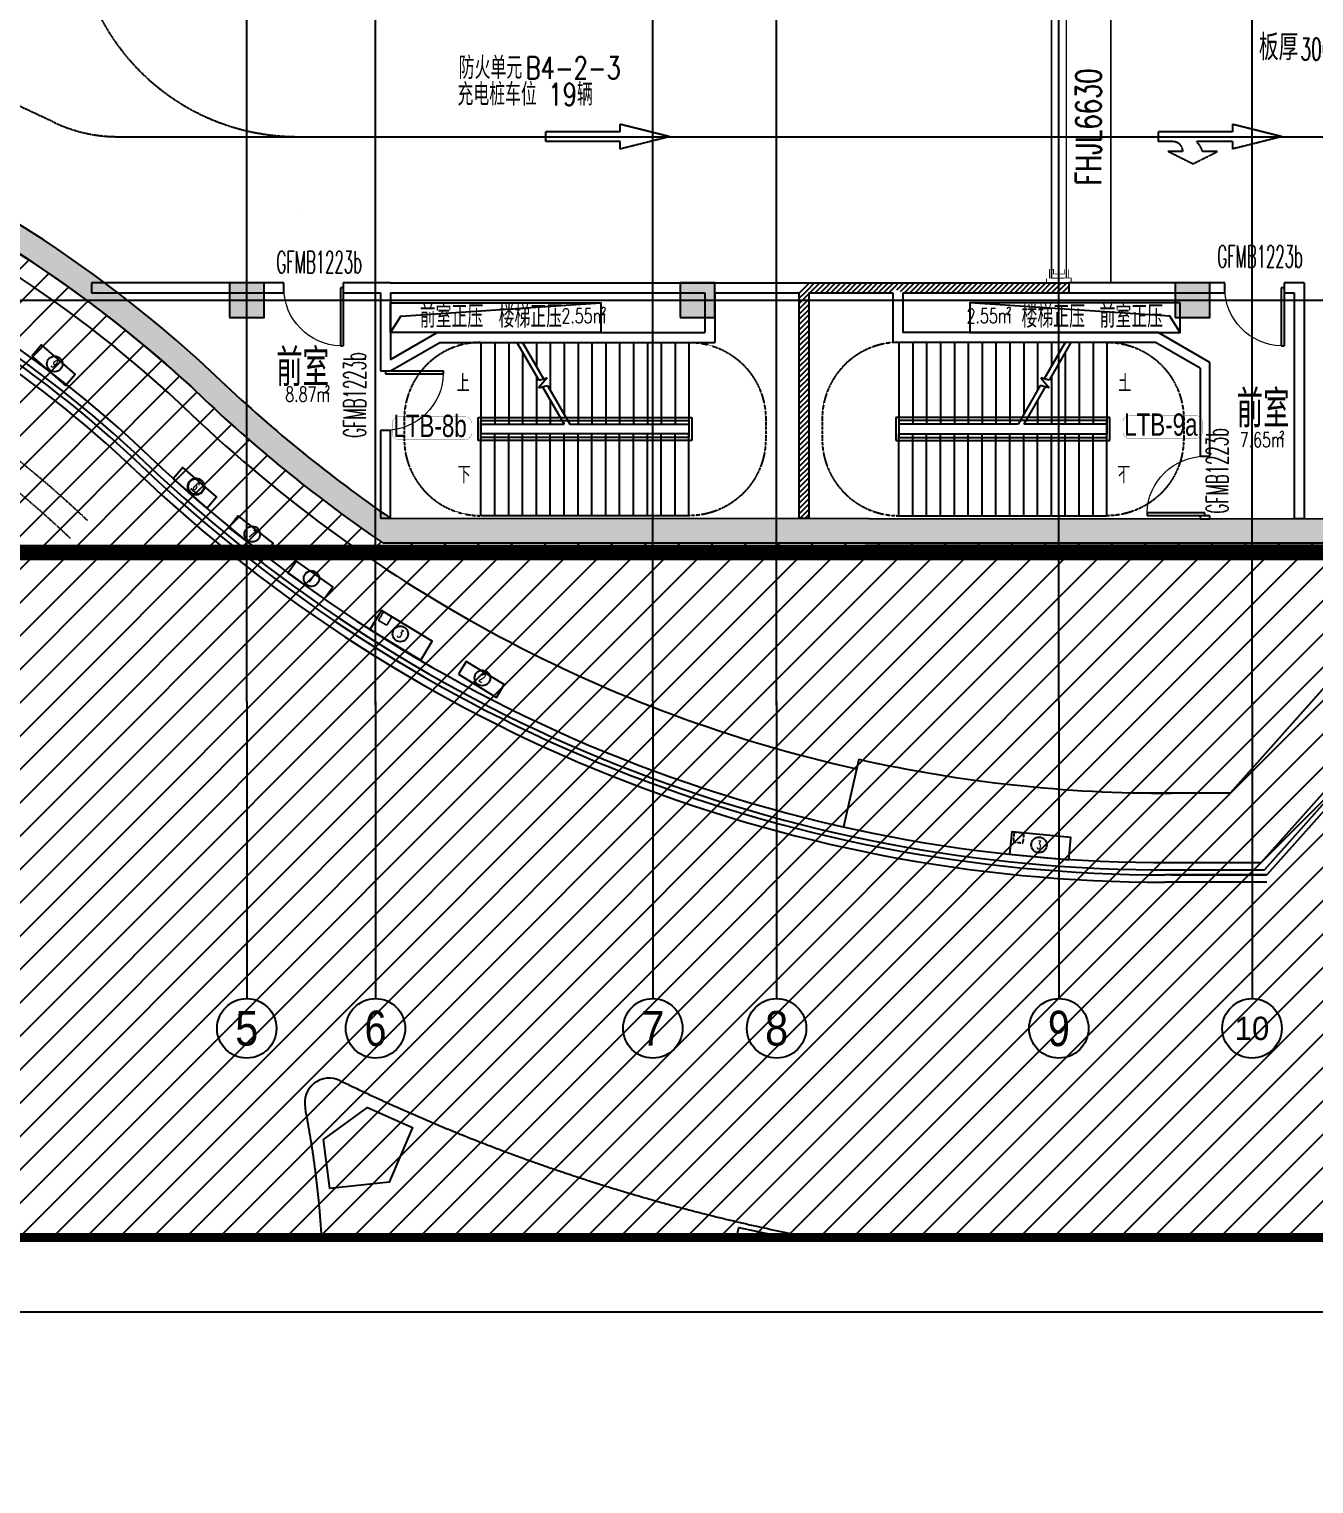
# Model space of a CAD drawing. Extents: x -12047294 to -5625356, y -1456591 to -622873.
# Drawn here: x -5784985 to -5759040, y -772170 to -742799 of the extents above; entities that cross this region are included whole.
import ezdxf
from ezdxf.enums import TextEntityAlignment as Align
from ezdxf.xclip import XClip

# ---------------------------------------------------------------- set-up
doc = ezdxf.new("R2010")
doc.units = 0
doc.header["$LTSCALE"] = 10
doc.header["$MEASUREMENT"] = 0
doc.header["$XCLIPFRAME"] = 2
for name, pattern in [('__DASH', [0.35, 0.25, -0.1]), ('CONTINOUS', [0]), ('DASH', [0.35, 0.25, -0.1]), ('DASHDOT', [1, 0.5, -0.25, 0, -0.25]), ('DASHED', [0.75, 0.5, -0.25]), ('DIVIDE2', [0.625, 0.25, -0.125, 0, -0.125, 0, -0.125]), ('DOTE', [2.4200000000000004, 2, -0.2, 0.02, -0.2])]:
    doc.linetypes.add(name, pattern=pattern)
for name, color, linetype in [('A-COLUMN', 10, 'Continuous'), ('A-COLUMNH', 252, 'Continuous'), ('A-DECORATIVE_装饰板_', 191, 'Continuous'), ('A-DIMAXIS', 3, 'Continuous'), ('A-DIMLEAD', 130, 'Continuous'), ('A-DIMSYMB', 3, 'Continuous'), ('A-DITCH_路边沟_', 154, 'Continuous'), ('A-DOORWIN', 151, 'Continuous'), ('A-FireH', 6, 'Continuous'), ('A-HOLE', 30, 'Continuous'), ('A-LINE_车行道边线_', 6, 'Continuous'), ('A-STAIRS', 150, 'Continuous'), ('A-STRUCTURE_结构线_', 40, 'CONTINOUS'), ('A-TEXTDOOR', 181, 'Continuous'), ('A-TextNum', 211, 'Continuous'), ('A-TextRoom', 7, 'Continuous'), ('A-TEXTROOM-AREA', 33, 'Continuous'), ('A-TEXTROOM-报建', 210, 'Continuous'), ('A-TK', 7, 'Continuous'), ('A-WALL', 2, 'Continuous'), ('A-卷帘垂壁', 151, 'Continuous'), ('A-车行线', 144, 'DASH'), ('A-风道', 150, 'DASH'), ('AXIS_TEXT', 7, 'Continuous'), ('A用地红线', 10, 'Continuous'), ('CX-6维修电源箱', 112, 'Continuous'), ('CX-7消防模块箱', 51, 'Continuous'), ('CX-疏散标志指示牌', 120, 'DASH'), ('DOTE', 9, 'DOTE'), ('PUB_HATCH', 252, 'Continuous'), ('S-1灭火器', 4, 'Continuous'), ('S-2消火栓', 6, 'Continuous'), ('S-3泡沫水喷雾', 1, 'Continuous'), ('WALL-外', 1, 'Continuous'), ('图框', 7, 'Continuous')]:
    doc.layers.add(name, color=color, linetype=linetype)
doc.styles.add('_TCH_AXIS', font='tjromand.shx', dxfattribs={"bigfont": 'tjhts.shx'})
doc.styles.add('_TCH_DIM', font='tjromans.shx', dxfattribs={"width": 0.8, "bigfont": 'tjhztxt.shx'})
doc.styles.add('_TCH_SPACE', font='tjromans.shx', dxfattribs={"height": 5, "bigfont": 'tjhztxt.shx'})
doc.styles.add('_TCH_WINDOW', font='tjromans.shx', dxfattribs={"width": 0.7, "height": 3.5, "bigfont": 'tjhztxt.shx'})
doc.styles.add('COMPLEX', font='COMPLEX')
doc.styles.add('SMEDI', font='simplex.shx', dxfattribs={"width": 0.75, "bigfont": 'tjhts.shx'})
doc.styles.add('TKZ1_tjhts.shx', font='tjromant.shx', dxfattribs={"bigfont": 'tjhts.shx'})
doc.styles.add('房间功能', font='tjromand.shx', dxfattribs={"width": 0.75, "bigfont": 'tjhts.shx'})
doc.styles.add('注解汉字', font='tjromans.shx', dxfattribs={"width": 0.75, "bigfont": 'tjhztxt.shx'})
pattern_1 = [(45, (-533914.1179796625, 53.85340500360886), (-53.03302980219449, 53.0330298021945), [])]

# ---------------------------------------------------------------- blocks, each defined once
blk = doc.blocks.new('dsadwq$56565')
at = {"layer": 'A-卷帘垂壁', "linetype": 'DASHED', "const_width": 29.99999999999999}
blk.add_lwpolyline([(-5500272.409928498, -747923.4332706411), (-5499412.800242431, -747923.5064817597), (-5499412.01961468, -741273.4881791213), (-5500272.409928392, -741273.4332680946)], dxfattribs=at)
at = {"layer": 'A-卷帘垂壁', "linetype": 'DASHED', "extrusion": (-3.91900882e-08, 0, 0.9999999999999992), "const_width": 29.99999999999999}
for points in [[(-5500612.409928503, -747823.4332716782), (-5500612.409928403, -741373.4332680877)], [(-5500312.409928502, -747823.4332695947), (-5500312.40992861, -741373.4332680877)]]:
    blk.add_lwpolyline(points, dxfattribs=at)
at = {"layer": 'A-卷帘垂壁', "linetype": 'DASHED', "extrusion": (-3.91900882e-08, 0, 0.9999999999999992), "const_width": 18}
for points in [[(-5500652.409928505, -747823.4332706371), (-5500652.409928503, -747648.4332706371), (-5500572.409928503, -747648.4332706359), (-5500572.409928503, -747743.4332706371), (-5500352.409928503, -747743.4332706371), (-5500352.409928501, -747648.4332706359), (-5500272.409928502, -747648.4332706371), (-5500272.409928503, -747823.4332706371)], [(-5500712.409928503, -747923.4332723729), (-5500212.409928506, -747923.4332689), (-5500212.409928506, -747823.433268901), (-5500712.409928505, -747823.433272372)]]:
    blk.add_lwpolyline(points, close=True, dxfattribs=at)
at = {"layer": 'A-TEXTDOOR', "style": '_TCH_WINDOW', "width": 0.7058823529411766}
blk.add_text('FHJL6630', height=509.9999999999998, rotation=90, dxfattribs=at).set_placement((-5499610.722955533, -745954.5851914801, -4.02088131186e-05))
blk = doc.blocks.new('retretw')
at = {"layer": 'A-STAIRS', "color": 253, "linetype": '__DASH', "elevation": -100}
blk.add_lwpolyline([(1658219.143505104, -156098.2985013624), (1658669.143505104, -156098.298501356)], dxfattribs=at)
at = {"layer": 'A-STAIRS', "color": 253, "linetype": '__DASH'}
for centre, start, end in [((1658244.143505045, -154548.2985013734, -100), 180, 270.0002115224208), ((1658644.143505045, -154548.2985013668, -100), 269.9997970686764, 0)]:
    blk.add_arc(centre, 1549.999999999219, start, end, dxfattribs=at)
blk = doc.blocks.new('A$C537F5D3B')
at = {"layer": 'A-DIMSYMB'}
for points in [[(-4340, 825, 0, 0, 0), (-3380, 825, 80.00000000000001, 0, 0), (-3080, 825, 0, 0, 0)], [(-4340, -1025, 0, 0, 0), (800, -1025, 0, 0, 0), (800, 825, 0, 0, 0), (-2500, 825, 80.00000000000001, 0, 0), (-2800, 825, 0, 0, 0)]]:
    blk.add_lwpolyline(points, format="xyseb", dxfattribs=at)
at = {"layer": 'A-STAIRS'}
for p, q in [((-4200, 1650), (-3474.048999000404, 1649.999999999999)), ((-4200, 1650), (-4200, 0)), ((-3920, 1650), (-3920, -6.86e-14)), ((-3640, 1649.999999999999), (-3640, -1.372e-13)), ((-3474.048999000404, 1649.999999999999), (-3034.918732342557, 889.4040670073385)), ((-3358.578945162478, 1649.999999999999), (0, 1649.999999999999)), ((-3358.578945162479, 1649.999999999999), (-2934.918732342556, 916.1989862504512)), ((-3080, 1649.999999999999), (-3080, 1167.487113059645)), ((-2800, 1649.999999999999), (-2800, 682.5128869403584)), ((-2520, 1649.999999999999), (-2520, 197.5386608210723)), ((-2240, 1649.999999999999), (-2240, -4.801e-13)), ((-1960, 1649.999999999999), (-1960, -5.486e-13)), ((-1680, 1649.999999999999), (-1680, -6.172e-13)), ((-1400, 1649.999999999999), (-1400, -6.858e-13)), ((-1120, 1649.999999999999), (-1120, -7.544e-13)), ((-840, 1649.999999999999), (-840, -8.229999999999999e-13)), ((-560, 1649.999999999999), (-560, -8.915e-13)), ((-280, 1649.999999999999), (-280, -9.601e-13)), ((0, 1649.999999999999), (0, -1.0287e-12)), ((-3359.999999999999, 1452.461339178929), (-3360, -2.057e-13)), ((-3080, 967.4871130596428), (-3080, -2.743e-13)), ((-2862.567181092609, 935.5855259790137), (-3035.459415460184, 729.5405845398157)), ((-3034.918732342557, 889.4040670073385), (-2862.567181092609, 935.5855259790137)), ((-3035.459415460184, 729.5405845398157), (-2855.05942891116, 777.8786152502139)), ((-2955.059428911161, 751.0836960071015), (-2521.421054837521, -4.111e-13)), ((-2855.05942891116, 777.8786152502139), (-2405.951000999596, -4.394e-13)), ((-2800, 482.5128869403569), (-2800, -3.429e-13)), ((-4260, -330), (-4260, 130)), ((-4260, 130), (60, 130)), ((-4200, -270), (-4200, 70)), ((-4200, 70), (0, 70)), ((-4200, 0), (-4200, -200)), ((-4200, 0), (-2521.421054837521, -4.111e-13)), ((0, 70), (0, -270)), ((60, 130), (60, -330)), ((1.01e-13, -200), (-4200, -199.9999999999995)), ((-4200, -1849.999999999999), (-4200, -199.9999999999995)), ((0, -270), (-4200, -270)), ((-3920, -1849.999999999999), (-3920, -199.9999999999995)), ((-3640, -1849.999999999999), (-3640, -199.9999999999995)), ((-3360, -1849.999999999999), (-3360, -199.9999999999996)), ((-3080, -1849.999999999999), (-3080, -199.9999999999996)), ((-2800, -1849.999999999999), (-2800, -199.9999999999996)), ((-2520, -1849.999999999999), (-2520, -199.9999999999997)), ((-2405.951000999595, -4.394e-13), (0, -1.0287e-12)), ((-2240, -1849.999999999999), (-2240, -199.9999999999997)), ((-1960, -1849.999999999999), (-1960, -199.9999999999998)), ((-1680, -1849.999999999999), (-1680, -199.9999999999998)), ((-1400, -1849.999999999999), (-1400, -199.9999999999998)), ((-1120, -1849.999999999999), (-1120, -199.9999999999998)), ((-840, -1850), (-839.9999999999997, -199.9999999999999)), ((-560, -1850), (-559.9999999999999, -199.9999999999999)), ((-280, -1850), (-279.9999999999999, -200)), ((0, -1850), (1.01e-13, -200)), ((60, -330), (-4260, -330)), ((0, -1850), (-4200, -1849.999999999999))]:
    blk.add_line(p, q, dxfattribs=at)
at = {"layer": 'A-STAIRS', "rotation": 269.9999999972424}
blk.add_blockref('retretw', (150348.2985809483, 1658344.143497608, 100), dxfattribs=at)
at = {"layer": 'A-STAIRS', "xscale": -1, "rotation": 90.00000000275763}
blk.add_blockref('retretw', (-154548.2985811871, 1658344.143497607, 100), dxfattribs=at)
at = {"layer": 'A-TK', "style": '_TCH_DIM', "width": 0.8}
for s, p in [('上', (-4694.133858267716, 650)), ('下', (-4672.086614173229, -1200))]:
    blk.add_text(s, height=350, dxfattribs=at).set_placement(p)
blk = doc.blocks.new('fdfADQW$#fdF3R')
at = {"layer": 'A-COLUMNH'}
blk.add_hatch(color=256, dxfattribs=at).paths.add_polyline_path([(10147558.65216165, -2168309.214997858), (10147403.57939267, -2168809.110053473), (10169057.80249566, -2168823.780416747), (10169457.8215581, -2168324.051308093)])
at = {"layer": 'PUB_HATCH'}
for points in [[(10143792.38077492, -2165899.09739439), (10144136.68991187, -2165536.534828166, 0.1926572478966415), (10126556.30946531, -2158511.101871975), (10126556.59680533, -2158675.877559133), (10126556.54639518, -2159011.101815838, -0.1926637171351535)], [(10144136.68981183, -2165536.534733178), (10143792.38075839, -2165899.097378697, 0.0400449062885041), (10147403.57939267, -2168809.110053473), (10147558.65216165, -2168309.214997857, -0.0386917724178981)]]:
    blk.add_hatch(color=256, dxfattribs=at).paths.add_polyline_path(points)
at = {"layer": 'WALL-外'}
for p, q in [((10147558.65216165, -2168309.214997858), (10169457.8215581, -2168324.051308093)), ((10147403.57939267, -2168809.110053473), (10169057.80249566, -2168823.780416747))]:
    blk.add_line(p, q, dxfattribs=at)
for centre, radius, start, end in [((10126568.3829378, -2183990.099011406), 25478.99999999765, 46.40779178670395, 90.02715016459713), ((10126568.3829378, -2183990.099011405), 24978.99999999794, 46.40636220958298, 90.0271501645982), ((10163736.03097687, -2144845.574728889), 28500.00000004567, 226.5519828085216, 235.4150627842654), ((10163736.03097686, -2144845.574728892), 29000.00000004341, 226.5507283414871, 235.72344381631)]:
    blk.add_arc(centre, radius, start, end, dxfattribs=at)
blk = doc.blocks.new('A$C08C4793D')
at = {"layer": 'A-车行线', "ltscale": 2}
for p, q in [((-0.0001189498580061, 2499.999979668996), (249.999881050142, 2499.999979668996)), ((249.999881050142, 2499.999979668996), (249.999881050142, -2.03311210498e-05)), ((583.3332143834559, 2499.999979668996), (833.3332143834558, 2499.999979668996)), ((583.3332143834559, 2499.999979668996), (583.3332143834559, -2.03311210498e-05)), ((249.999881050142, -2.03311210498e-05), (583.3332143834559, -2.03311210498e-05))]:
    blk.add_line(p, q, dxfattribs=at)
for points in [[(416.6665477167698, 4166.666646335507), (-0.0001189498580061, 2499.999979668996)], [(416.6665477167698, 4166.666646335507), (833.3332143834558, 2499.999979668996)]]:
    blk.add_lwpolyline(points, dxfattribs=at)
blk = doc.blocks.new('A$C6AFA6792')
at = {"layer": 'A-车行线', "ltscale": 2}
for p, q in [((0.0001090780715458, 2499.999979668763), (250.0001090780133, 2499.999979668763)), ((250.0001090780133, 2499.999979668763), (250.0001090780133, -2.03311210498e-05)), ((583.3334424114437, 2499.999979668763), (833.3334424113272, 2499.999979668763)), ((583.3334424114437, 2499.999979668763), (583.3334424114437, 1302.546930586686)), ((916.6667757446994, 1999.999979668879), (916.6667757446994, 1499.999979668879)), ((583.3334424113854, 499.9999796687625), (583.3334424113854, -2.03311210498e-05)), ((916.6667757446994, 833.3333130022511), (916.6667757446994, 333.3333130022511)), ((250.0001090780133, -2.03311210498e-05), (583.3334424113854, -2.03311210498e-05))]:
    blk.add_line(p, q, dxfattribs=at)
for points in [[(416.6667757447576, 4166.666646335623), (0.0001090780715458, 2499.999979668763)], [(416.6667757447576, 4166.666646335623), (833.3334424113272, 2499.999979668763)], [(1333.333442411385, 1166.666646335507), (916.6667757446994, 1999.999979668879)], [(1333.333442411385, 1166.666646335507), (916.6667757446994, 333.3333130022511)]]:
    blk.add_lwpolyline(points, dxfattribs=at)
for centre, radius, start, end in [((1250.000109078013, 557.190938086831), 1000, 109.4712206361791, 131.8103148941002), ((916.6667757446994, 499.9999796687625), 333.3333333333334, 90, 180)]:
    blk.add_arc(centre, radius, start, end, dxfattribs=at)
blk = doc.blocks.new('dASDASEWQ%$555443')
at = {"layer": 'A-车行线', "ltscale": 5}
for p, q in [((2373420.989789103, -9315.71673579491), (2365844.089214426, -5773.067805612693)), ((2374691.637452584, -9598.097462370175), (2409827.706484837, -9598.0974623668)), ((2378450.200914395, -11098.0974616193), (2378450.107599071, -11098.09746237215))]:
    blk.add_line(p, q, dxfattribs=at)
for centre, radius, start in [((2378326.792415218, -5098.097462369828), 4500, 180.0000000133402), ((2374691.637452584, -6598.097462370176), 3000, 244.9411316767183)]:
    blk.add_arc(centre, radius, start, 270, dxfattribs=at)
at = {"layer": 'A-车行线', "extrusion": (0, 0, -1), "rotation": 90}
for name, p, xscale, yscale, zscale in [('A$C08C4793D', (-2383336.349090592, -9848.099891046179, 100.0750252753415), 0.6000060000660608, 0.6000060000660608, -0.6000060000660606), ('A$C6AFA6792', (-2395700.746124399, -9348.094896922701, 100.0750252753415), -0.6000060000587866, 0.6000060000587865, -0.6000060000587866)]:
    blk.add_blockref(name, p, dxfattribs=dict(at, xscale=xscale, yscale=yscale, zscale=zscale))
blk = doc.blocks.new('CX消防模块箱')
at = {"layer": 'CX-7消防模块箱'}
blk.add_lwpolyline([(-450.0000000223517, -299.9999999627471), (449.9999999776483, -300.0000000335277), (450, -3.35276127e-08), (-449.9999999925494, 3.35276127e-08)], close=True, dxfattribs=at)
blk.add_circle((1.433030754327774, -113.8639640025795), 157.4999999999999, dxfattribs=at)
at = {"layer": 'CX-7消防模块箱', "style": 'SMEDI', "width": 0.9948979592927868}
blk.add_text('7', height=171.4246949044535, rotation=359.9999999946364, dxfattribs=at).set_placement((-38.36198771744967, -199.5763114504516), (41.22804921120404, -199.5763114579022), align=Align.FIT)
blk = doc.blocks.new('CX维修电源箱')
at = {"layer": 'CX-6维修电源箱'}
blk.add_line((55, 217.5), (-67.5, 217.5), dxfattribs=at)
blk.add_lwpolyline([(450.0027444958687, 299.9958832263947), (-449.997255474329, 300.004116743803), (-449.9999999701977, 0.0041167568415403), (449.9999999850987, -0.0041167549788952)], close=True, dxfattribs=at)
for radius in [167.4999999999999, 157.4999999999999]:
    blk.add_circle((-1.431989088654517, 113.8639771100134), radius, dxfattribs=at)
at = {"layer": 'CX-6维修电源箱', "style": 'SMEDI', "width": 1.071428571590913}
blk.add_text('6', height=171.4246949044535, rotation=179.9994758369674, dxfattribs=at).set_placement((38.36381350457669, 199.5759604983032), (-41.22622342407703, 199.5766886174679), align=Align.FIT)
blk = doc.blocks.new('水喷雾')
at = {"layer": 'CX-疏散标志指示牌'}
blk.add_lwpolyline([(-550, 450), (-550, 250), (-350, 250), (-350, 450), (-550, 450)], dxfattribs=at)
at = {"layer": 'S-3泡沫水喷雾'}
blk.add_lwpolyline([(-600, 0), (600, 0), (600, 450), (-600, 450)], close=True, dxfattribs=at)
blk.add_circle((-27.0201763510704, 241.4709748849273), 157.5, dxfattribs=at)
at = {"layer": 'S-3泡沫水喷雾', "style": 'SMEDI', "width": 1.071428571428571}
blk.add_text('3', height=169.0467390989841, dxfattribs=at).set_placement((-69.2818611258164, 156.9476053354352), (15.24150842367562, 156.9476053354352), align=Align.FIT)
blk = doc.blocks.new('灭火器')
at = {"layer": 'S-1灭火器'}
blk.add_lwpolyline([(-450, 0), (450, 0), (450, 300), (-450, 300)], close=True, dxfattribs=at)
blk.add_circle((1.433030754327774, 186.1360360011458), 157.5, dxfattribs=at)
at = {"layer": 'S-1灭火器', "style": 'SMEDI', "width": 1.928571428571429}
blk.add_text('1', height=179.9333980829149, dxfattribs=at).set_placement((-27.48483679471212, 96.16933695968835), (30.35089830336769, 96.16933695968835), align=Align.FIT)
blk = doc.blocks.new('消火栓')
at = {"layer": 'S-2消火栓'}
blk.add_lwpolyline([(-450, 0), (450, 0), (450, 300), (-450, 300)], close=True, dxfattribs=at)
blk.add_circle((1.433030724525452, 186.1360360011458), 157.5, dxfattribs=at)
at = {"layer": 'S-2消火栓', "style": 'SMEDI', "width": 1.071428571428571}
blk.add_text('2', height=169.0467390989841, dxfattribs=at).set_placement((-40.82865405022055, 101.6126664516538), (43.69471549927147, 101.6126664516538), align=Align.FIT)
blk = doc.blocks.new('FDFe23wdwd3234')
at = {"layer": 'A-DECORATIVE_装饰板_', "color": 156}
for p, q in [((34249.9983761767, -1462.026985809673, 100), (29855.07684424985, -6400.140977438073, 100)), ((27972.96173341386, -6400.140977845992), (29855.07684425078, -6400.140977438073))]:
    blk.add_line(p, q, dxfattribs=at)
blk.add_lwpolyline([(20626.4870776441, -15400.14097742503), (20626.4870776441, -16087.44941417826), (19237.30888783, -16378.8827350582), (18928.50815214775, -15000.21703336714), (19236.88526086323, -13620.76769873453), (20626.4870776441, -13912.39545322535), (20626.4870776441, -14600.14096553204)], dxfattribs=at)
for centre, radius, start, end in [((-8801.061541350558, -14998.97152586048), 23249.95140326865, 46.41421567021936, 90), ((27842.63296904974, 23499.820490357), 29900, 226.4142156702193, 270.2510025708869)]:
    blk.add_arc(centre, radius, start, end, dxfattribs=at)
at = {"layer": 'A-DITCH_路边沟_', "color": 156}
blk.add_line((29899.27972680144, -6650.191896656062), (27842.63296872191, -6650.179509646725), dxfattribs=at)
for centre, radius, start, end in [((-8801.061541350558, -14998.97152586048), 22999.95140326865, 46.41421567021936, 90), ((27842.63296904974, 23499.820490357), 30150, 226.4142156702193, 270)]:
    blk.add_arc(centre, radius, start, end, dxfattribs=at)
at = {"layer": 'A-LINE_车行道边线_', "color": 156}
for p, q in [((34349.99837617669, -1500.082423711661, 100), (29899.91188929882, -6500.179509665583, 100)), ((34349.99837617669, -1500.082423648331, 100), (29899.99829578493, -6500.082423648331, 100)), ((29899.91188929882, -6500.17950966535), (27842.63296872191, -6500.179509646724)), ((29899.94610286784, -6500.14106745366), (29836.37098666839, -6500.141067454126))]:
    blk.add_line(p, q, dxfattribs=at)
blk.add_lwpolyline([(27972.96173336916, -6500.153454985002), (29899.27972213738, -6500.153454366605)], dxfattribs=at)
for centre, radius, start, end in [((-8801.061541350558, -14998.97152586048), 23149.95140326865, 46.41421567021936, 90), ((27842.63296904974, 23499.820490357), 30000, 226.4142156702193, 270), ((10969.17756882124, -11105.61987466505), 500, 64.00634776521625, 191.1406960789903), ((27842.63296904974, 23499.820490357), 38000.00000000001, 244.0063477652163, 270), ((-8801.061541350558, -14998.97152585862), 19649.9514032681, 348.8555262922383, 11.1406960789903)]:
    blk.add_arc(centre, radius, start, end, dxfattribs=at)
at = {"layer": 'A-STRUCTURE_结构线_', "color": 156}
for p, q in [((32299.9984134147, -1321.605892628897, 100), (29158.99520488176, -4850.822917117272, 100)), ((34099.99837617669, -1404.943828944582, 100), (29787.77283611987, -6250.140977454372, 100)), ((34099.99837617669, -1404.943828881252, 100), (29787.82494893018, -6250.082423646469, 100)), ((21657.6317333933, -4167.276560974772), (21352.19872666709, -5533.552778034937)), ((21657.6317333933, -4167.276561038103), (21352.19872668199, -5533.552778098267)), ((27972.96173336916, -6250.140977845992), (29787.77283611987, -6250.140977454372))]:
    blk.add_line(p, q, dxfattribs=at)
at = {"layer": 'A-STRUCTURE_结构线_', "color": 156, "elevation": 100}
blk.add_lwpolyline([(32299.99841339979, -1321.605892565567), (29158.99520487431, -4850.822917053943), (27341.11432943586, -4850.082334047649)], dxfattribs=at)
at = {"layer": 'A-STRUCTURE_结构线_', "color": 156}
blk.add_lwpolyline([(10980.93537933193, -12835.4747070088), (10847.22476312332, -11844.13542053429), (11737.89306071214, -11194.54476678511), (12650.44033594988, -11603.7249267674), (12173.82252750359, -12705.01302016666), (10980.93537872098, -12835.47470145253)], dxfattribs=at)
for centre, radius, start, end in [((-8801.061541350558, -14998.97152586048), 24599.95140326865, 46.41421567021936, 90), ((-8801.061541350558, -14998.97152586048), 23399.95140326865, 46.41421567021936, 90), ((27843.75783948414, 23501.57337353984), 28552.04522177705, 226.4150053832789, 257.3972382107302), ((27842.63296904974, 23499.820490357), 29750, 226.4142156702193, 270.2510025708869), ((27842.63300651871, 23499.82049042033), 28350, 257.3986738388046, 270.2510017171213), ((27842.63300653361, 23499.820490357), 28350, 257.3986738388046, 270.2510017171213)]:
    blk.add_arc(centre, radius, start, end, dxfattribs=at)
at = {"layer": 'A-风道', "color": 156, "linetype": 'DIVIDE2'}
for radius in [21599.95140326865, 21099.95140326865]:
    blk.add_arc((-8801.061541350558, -14998.97152586048), radius, 46.41421567021936, 90, dxfattribs=at)
at = {"layer": 'CX-7消防模块箱', "color": 156}
blk.add_lwpolyline([(4960.111573187635, 3971.295842729975), (5638.456528929993, 3379.816239521374), (5835.61639666371, 3605.931224771311), (5157.271440921352, 4197.41082797991)], close=True, dxfattribs=at)
blk.add_circle((5422.69267093949, 3814.908077382017), 157.4999999999999, dxfattribs=at)
at = {"layer": 'CX-6维修电源箱', "color": 156, "rotation": 139.0230138529396}
blk.add_blockref('CX维修电源箱', (8349.296317277476, 1424.841642082203), dxfattribs=at)
at = {"layer": 'CX-7消防模块箱', "color": 156, "rotation": 322.2577347708618}
blk.add_blockref('CX消防模块箱', (9480.720028547572, 470.2501701586879, -1576.22470285208), dxfattribs=at)
at = {"layer": 'S-1灭火器', "color": 156, "rotation": 324.7064573479592}
blk.add_blockref('灭火器', (10498.19844370149, -670.4400688814932), dxfattribs=at)
at = {"layer": 'S-2消火栓', "color": 156, "rotation": 328.8658075584879}
blk.add_blockref('消火栓', (13960.36094117723, -2685.232772854623, -1576.22470285208), dxfattribs=at)
at = {"layer": 'S-3泡沫水喷雾', "color": 156}
for p, rotation in [((12299.28074673377, -1857.094747956377, -1576.22470285208), 328.8658075584879), ((25302.37170760147, -6139.194104849827), 354.6052736205404)]:
    blk.add_blockref('水喷雾', p, dxfattribs=dict(at, rotation=rotation))
at = {"layer": 'CX-7消防模块箱', "color": 156, "style": 'SMEDI', "width": 0.7500000001397209}
blk.add_text('9', height=171.4246949044535, rotation=318.9133566585578, dxfattribs=at).set_placement((5336.368387280032, 3776.458525367547), (5396.356720713899, 3724.151988193859), align=Align.FIT)
blk = doc.blocks.new('2015建筑类图框_A0')
at = {"const_width": 1.199999999999999}
blk.add_lwpolyline([(24.99999999999943, 831), (1178.999999999999, 830.9999999999995), (1178.999999999999, 9.999999999999543), (25, 10), (24.99999999999943, 831)], close=True, dxfattribs=at)
at = {"layer": '图框'}
blk.add_line((0, 0), (1188.999999999999, -4.547e-13), dxfattribs=at)
at = {"style": 'TKZ1_tjhts.shx', "flags": 1}
for tag, p in [('CLIENT', (1138.999999998658, 392.8777875454475)), ('PROJETNAME', (1138.999999998659, 295.7170680904646)), ('SHEETTITLE', (1138.999999998659, 138.3064890712576))]:
    blk.add_attdef(tag, text='', height=5, dxfattribs=at).set_placement(p, align=Align.MIDDLE_CENTER)
at = {"style": 'TKZ1_tjhts.shx'}
for tag, height, p in [('SUB-PROJECT', 3.6, (1148.999999998994, 282.000002223841)), ('SPRONO', 3, (1168.852846214811, 271.4638001611211)), ('DISLIN', 3.6, (1129.113861318944, 125.0165517710425)), ('STAGE', 3.6, (1168.846431443478, 124.5911853885745)), ('SHENO', 3, (1128.971955013341, 114.0987443765084)), ('REV', 3, (1168.42072034003, 115.0912753739271))]:
    blk.add_attdef(tag, text='', height=height, dxfattribs=at).set_placement(p, align=Align.MIDDLE_CENTER)
at = {"style": 'TKZ1_tjhts.shx', "width": 0.6}
blk.add_attdef('PRONO', text='', height=3, dxfattribs=at).set_placement((1129.120276090275, 271.7709236738551), align=Align.MIDDLE_CENTER)
blk = doc.blocks.new('*U174')
at = {"layer": '图框'}
blk.add_blockref('2015建筑类图框_A0', (0, 0), dxfattribs=at)
blk = doc.blocks.new('$DorLib2D$00000001')
for p, q in [((0.45, 0.975), (0.5000000000000002, 0.975)), ((0.45, 0), (0.45, 0.975)), ((0.5, 0), (0.5, 0.975)), ((0.5, 0), (0.45, 0))]:
    blk.add_line(p, q)
at = {"lineweight": 13}
blk.add_arc((0.475, 0), 0.975, 91.46928358135379, 180, dxfattribs=at)
blk = doc.blocks.new('_FZH')
blk.add_lwpolyline([(-0.5, -0.5), (0.5, -0.5), (0.5, 0.5), (-0.5, 0.5)], close=True)
at = {"layer": 'PUB_HATCH'}
blk.add_solid([(-0.5, -0.5), (0.5, -0.5), (-0.5, 0.5), (0.5, 0.5)], dxfattribs=at)
blk = doc.blocks.new('_AXISO')
blk.add_circle((0, 0), 0.5)
at = {"layer": 'AXIS_TEXT', "style": 'COMPLEX', "width": 1.041666666666666}
blk.add_attdef('A', text='', height=0.56, dxfattribs=at).set_placement((-0.25, -0.28), (0.25, -0.28), align=Align.FIT)

msp = doc.modelspace()

# ---------------------------------------------------------------- hatches: boundary and pattern name
at = {"layer": 'A-FireH'}
h = msp.add_hatch(dxfattribs=at)
h.set_pattern_fill('普通砖', color=256, scale=30, style=0)
h.set_pattern_definition(pattern_1)
h.paths.add_polyline_path([(-5769306.326940257, -748056.7660791153), (-5769439.660799415, -748123.4316938425), (-5769439.696739972, -752678.796842863), (-5769239.696739977, -752678.798420807), (-5769239.660799373, -748123.4332718956)])
h = msp.add_hatch(dxfattribs=at)
h.set_pattern_fill('普通砖', color=256, scale=30, style=0)
h.set_pattern_definition(pattern_1)
h.paths.add_polyline_path([(-5769239.659221979, -747923.4332718106), (-5769439.660799937, -748123.4332717456), (-5769306.326940257, -748056.7660791154)])
h = msp.add_hatch(dxfattribs=at)
h.set_pattern_fill('普通砖', color=256, scale=30, style=0)
h.set_pattern_definition(pattern_1)
h.paths.add_polyline_path([(-5769306.326940255, -748056.7660791826), (-5769239.660799373, -748123.4332718956), (-5767539.659221457, -748123.433272296), (-5767472.992554828, -748056.7666056342), (-5767539.659221428, -747923.4332721994), (-5769239.659221982, -747923.4332716083)])
h = msp.add_hatch(dxfattribs=at)
h.set_pattern_fill('普通砖', color=256, scale=30, style=0)
h.set_pattern_definition(pattern_1)
h.paths.add_polyline_path([(-5767472.992554846, -748056.7666056342), (-5767339.659221651, -748123.4332724074), (-5763989.659221461, -748123.4332740157), (-5763989.659221358, -747923.4332740158), (-5767539.659221373, -747923.4332721994)])
at = {"layer": 'A-TEXTROOM-报建'}
h = msp.add_hatch(dxfattribs=at)
h.set_pattern_fill('ANSI31', color=156, scale=300)
h.set_pattern_definition([(45, (6459.619394076987, 6.519258000000002e-09), (-336.7596045400932, 336.7596045400933), [])])
edge = h.paths.add_edge_path(flags=16)
edge.add_arc((-5789890.132327908, -733372.8536264246), 19800.26091907911, 180.000016833296, 210.3318238795437)
edge.add_line((-5806980.038232072, -743372.1260324741), (-5798690.907261609, -743374.9611157838))
edge.add_arc((-5798679.070719592, -768353.958319008), 24979.00000765464, 71.82958844638591, 90.02715016320337, ccw=False)
edge.add_arc((-5798679.070721, -768353.9583170724), 24979.00000625385, 46.40636196379961, 71.82958844193843, ccw=False)
edge.add_arc((-5761511.422679141, -729209.4340286279), 29000.00000031417, 226.5507286022982, 235.7234438162405)
edge.add_line((-5777843.874263518, -753172.9693534138), (-5734626.487033113, -753172.359811897))
edge.add_line((-5734626.487033113, -753172.359811897), (-5734626.636527522, -742572.9868038807))
edge.add_line((-5734626.636527522, -742572.9868038807), (-5724090.313392124, -742573.2344917456))
edge.add_line((-5724090.313392124, -742573.2344917456), (-5724090.313392124, -706872.9591507564))
edge.add_line((-5724090.313392124, -706872.9591507564), (-5715090.371727741, -706872.9591508756))
edge.add_line((-5715090.371727741, -706872.9591508756), (-5715090.371727741, -697848.8849369201))
edge.add_arc((-5806750.55763579, -701974.8211650274), 91753.00011692576, 2.577337801971878, 4.963321135910387)
edge.add_arc((-5757072.824562837, -697881.7616733047), 41907.99999741253, 5.264520637321024, 17.98610178371848)
edge.add_arc((-5817479.256922604, -718426.1172133742), 105710.0000022338, 18.46725138437174, 21.43718532617446)
edge.add_arc((-5747881.983786687, -689052.1980597104), 30251.99999639568, 17.8262185800344, 40.55904766200953)
edge.add_arc((-5746701.096957909, -686704.3251357946), 27846.71451721909, 38.46829706095653, 72.8207540943742)
edge.add_arc((-5793741.701094583, -821555.8156701587), 170652.4493144849, 71.10420003610355, 72.75697790007004)
edge.add_line((-5743156.003848745, -658573.1610986205), (-5782091.305972605, -658573.1610986205))
edge.add_line((-5782091.305972605, -658573.1610986205), (-5782091.305972605, -664172.8504494192))
edge.add_line((-5782091.305972605, -664172.8504494192), (-5804290.405290081, -664172.8502521688))
edge.add_line((-5804290.405290081, -664172.8502521688), (-5804290.407255813, -680572.7724047886))
edge.add_line((-5804290.407255813, -680572.7724047886), (-5809690.40989393, -680572.771757445))
edge.add_line((-5809690.40989393, -680572.771757445), (-5809690.393246985, -733372.8594436708))
h.paths.add_polyline_path([(-5821993.283692228, -644043.684593948), (-5678940.272968142, -644043.684593948), (-5678940.272968142, -767193.6845939481), (-5821993.283692228, -767193.6845939481)])

# ---------------------------------------------------------------- linework, layer by layer
at = {"layer": 'A-DIMAXIS'}
for p, q in [((-5780589.659221241, -756373.5585566873), (-5780589.659221241, -762373.5585566873)), ((-5777989.659221248, -756373.5585566877), (-5777989.65922125, -762373.5585566876)), ((-5772389.659221402, -756373.5585566885), (-5772389.659221402, -762373.5585566883)), ((-5769889.659221241, -756373.5585566887), (-5769889.659221242, -762373.5585566887)), ((-5764189.659221412, -756373.5585566895), (-5764189.659221413, -762373.5585566895)), ((-5760289.659221241, -756373.5585566901), (-5760289.659221242, -762373.5585566901))]:
    msp.add_line(p, q, dxfattribs=at)
at = {"layer": 'A-HOLE'}
for points in [[(-5777689.659221238, -748323.4332680895), (-5773439.659221394, -748323.4332680895), (-5773439.659220955, -748923.4332658562), (-5777689.659220799, -748923.4332658562)], [(-5761739.659221401, -748323.4332685879), (-5765989.659221244, -748323.4332685879), (-5765989.659221683, -748923.4332663545), (-5761739.659221839, -748923.4332663545)]]:
    msp.add_lwpolyline(points, close=True, dxfattribs=at)
for points in [[(-5777689.659220799, -748923.4332656367), (-5777479.380605767, -748597.9999999569), (-5773439.659221394, -748323.4332680895)], [(-5761739.659221839, -748923.4332661352), (-5761949.937836869, -748598.0000004552), (-5765989.659221244, -748323.4332685879)]]:
    msp.add_lwpolyline(points, dxfattribs=at)
at = {"layer": 'A-TextNum', "const_width": 5}
for points in [[(-5777517.749954584, -750627.6674702173), (-5776183.080448754, -750627.6674702173, -0.4142135623730951), (-5776048.080448754, -750762.6674702173), (-5776048.080448754, -750955.3858402753, -0.4142135623730951), (-5776183.080448754, -751090.3858402753), (-5777517.749954584, -751090.3858402753, -0.4142135623730951), (-5777652.749954582, -750955.3858402753), (-5777652.749954582, -750762.6674702173, -0.4142135623730951)], [(-5762760.037060725, -750600.9274583521), (-5761425.367554895, -750600.9274583521, -0.4142135623730951), (-5761290.367554895, -750735.9274583521), (-5761290.367554895, -750928.64582841, -0.4142135623730951), (-5761425.367554895, -751063.6458284102), (-5762760.037060725, -751063.6458284102, -0.4142135623730951), (-5762895.037060725, -750928.64582841), (-5762895.037060725, -750735.9274583521, -0.4142135623730951)]]:
    msp.add_lwpolyline(points, format="xyb", close=True, dxfattribs=at)
at = {"layer": 'A-TEXTROOM-报建', "color": 156, "elevation": -200}
msp.add_lwpolyline([(-5821993.283692228, -644043.684593948), (-5678940.272968142, -644043.684593948), (-5678940.272968142, -767193.6845939481), (-5821993.283692228, -767193.6845939481)], close=True, dxfattribs=at)
at = {"layer": 'A-TEXTROOM-报建', "color": 156}
msp.add_lwpolyline([(-5809690.393246985, -733372.8594436708, 0.1331256542627177), (-5806980.038232072, -743372.1260324741), (-5798690.907261609, -743374.9611157838, -0.0795691308475972), (-5790889.512039929, -744620.5806209544, -0.1113870150094004), (-5781455.072801962, -750262.956769413, 0.0400449051483719), (-5777843.874263518, -753172.9693534138), (-5734626.487033113, -753172.359811897), (-5734626.636527522, -742572.9868038807), (-5724090.313392124, -742573.2344917456), (-5724090.313392124, -706872.9591507564), (-5715090.371727741, -706872.9591508756), (-5715090.371727741, -697848.8849369201, 0.0104111924108133), (-5715341.604827343, -694036.5356499018, 0.0555654500258358), (-5717212.807907319, -684941.1459226931, 0.0129595069009908), (-5719082.400257989, -679791.1240207318, 0.0995172697532255), (-5724898.442565002, -669381.3989734264, 0.1510235975209565), (-5738476.235587565, -660099.9802868391, 0.0072117289036897), (-5743156.003848745, -658573.1610986205), (-5782091.305972605, -658573.1610986205), (-5782091.305972605, -664172.8504494192), (-5804290.405290081, -664172.8502521688), (-5804290.407255813, -680572.7724047886), (-5809690.40989393, -680572.771757445)], format="xyb", close=True, dxfattribs=at)
at = {"layer": 'A-WALL'}
for p, q in [((-5779839.659221883, -747923.4332686265), (-5783725.50160831, -747923.4332676162)), ((-5783725.50160831, -747923.4332676162), (-5783725.501608362, -748123.4332676162)), ((-5779839.659221936, -748123.4332686673), (-5779839.659221883, -747923.4332686265)), ((-5777689.659221238, -747923.433269222), (-5778639.659221273, -747923.4332689454)), ((-5778639.659221273, -747923.4332689454), (-5778639.659221325, -748123.4332689858)), ((-5777689.659221238, -747923.433269222), (-5771139.659221478, -747923.4332710332)), ((-5771139.659221478, -747923.4332711829), (-5769239.659221979, -747923.4332718106)), ((-5769239.659221982, -747923.4332716083), (-5767539.659221428, -747923.4332721994)), ((-5769239.659221979, -747923.4332718106), (-5769239.659221979, -747923.4332718106)), ((-5767539.659221373, -747923.4332721994), (-5763989.659221358, -747923.4332740158)), ((-5760839.659221245, -747923.433275488), (-5763989.659221368, -747923.4332740158)), ((-5763989.659221368, -747923.4332740158), (-5763989.659221461, -748123.4332740157)), ((-5763989.659221358, -747923.4332740158), (-5763989.659221461, -748123.4332740157)), ((-5760839.659221333, -748123.4332753858), (-5760839.659221245, -747923.433275488)), ((-5759239.659072427, -747923.4332762479), (-5759639.659221244, -747923.4332760515)), ((-5759639.659221244, -747923.4332760515), (-5759639.659221335, -748123.433275923)), ((-5759239.659072427, -747923.4332762479), (-5759239.701329677, -752685.5732455311)), ((-5783725.501608362, -748123.4332676162), (-5779839.659221936, -748123.4332686673)), ((-5778639.659221325, -748123.4332689858), (-5777889.659221157, -748123.4332691656)), ((-5777889.659221157, -748123.4332691656), (-5777889.659221237, -749700.7835359669)), ((-5777689.659221358, -748123.4332691755), (-5777689.659221358, -749469.8434285495)), ((-5777689.659221358, -748123.4332691755), (-5771339.659221644, -748123.4332709314)), ((-5771339.659221644, -748123.4332709314), (-5771339.659221644, -748923.4332683755)), ((-5771139.659221542, -748123.4332711943), (-5771139.659221542, -749123.4332684731)), ((-5771139.659221542, -748123.4332711943), (-5769439.660799937, -748123.4332717456)), ((-5769439.660799415, -748123.4316938425), (-5769439.696739972, -752678.796842863)), ((-5769439.660799937, -748123.4332717456), (-5769439.660799415, -748123.431693842)), ((-5769239.660799373, -748123.4332718956), (-5769239.696739977, -752678.798420807)), ((-5769239.660799373, -748123.4332718956), (-5767539.659221457, -748123.433272296)), ((-5767539.659221457, -748123.433272296), (-5767539.659221457, -749123.4332685509)), ((-5767339.659221651, -748123.4332724074), (-5763989.659221461, -748123.4332740157)), ((-5767339.659221651, -748123.4332724074), (-5767339.65922165, -748923.433268387)), ((-5763989.659221461, -748123.4332740157), (-5760839.659221333, -748123.4332753858)), ((-5759639.659221335, -748123.433275923), (-5759439.660847099, -748123.433276052)), ((-5759439.660847099, -748123.433276052), (-5759439.701329671, -752685.5714708135)), ((-5777689.659221358, -749469.8434285495), (-5776743.249059014, -748923.4332660036)), ((-5776743.249059014, -748923.4332660036), (-5771339.659221644, -748923.4332683755)), ((-5762186.069381814, -748923.4332666217), (-5767339.65922165, -748923.433268387)), ((-5761139.659221388, -749527.5784550391), (-5762186.069381814, -748923.4332666217)), ((-5777689.659221229, -749700.7835360243), (-5776689.659220862, -749123.4332660369)), ((-5776689.659220862, -749123.4332660369), (-5771139.659221542, -749123.4332684731)), ((-5762239.659220418, -749123.4332667355), (-5767539.659221457, -749123.4332685509)), ((-5761339.659221555, -749643.0485088768), (-5762239.659220418, -749123.4332667355)), ((-5761139.659221387, -751423.419148556), (-5761139.659221388, -749527.5784550391)), ((-5777889.659221237, -749700.7835359669), (-5777689.659221229, -749700.7835360243)), ((-5761339.659221555, -749643.0485088768), (-5761339.659221441, -751423.419148556)), ((-5777689.659221157, -750900.7835363734), (-5777889.659221267, -750900.7835363734)), ((-5777889.659221267, -750900.7835363734), (-5777889.659221237, -752673.5604225984)), ((-5777689.659221238, -752673.5604225984), (-5777689.659221157, -750900.7835363734)), ((-5761339.659221441, -751423.419148556), (-5761139.659221387, -751423.419148556)), ((-5777889.659221237, -752673.5604225984), (-5777689.659221238, -752673.5604225984)), ((-5769239.696739977, -752678.798420807), (-5769439.696739972, -752678.796842863)), ((-5761139.659221438, -752623.419148556), (-5761339.659221428, -752623.419148556)), ((-5761339.659221428, -752623.419148556), (-5761339.659221523, -752684.286028834)), ((-5761339.659221523, -752684.286028834), (-5761139.659221523, -752684.286028834)), ((-5761139.659221523, -752684.286028834), (-5761139.659221438, -752623.419148556)), ((-5759239.701329677, -752685.5732455311), (-5759439.701329671, -752685.5714708135))]:
    msp.add_line(p, q, dxfattribs=at)
at = {"layer": 'A用地红线', "color": 14, "linetype": 'DASHDOT', "ltscale": 3, "const_width": 300, "elevation": -100}
msp.add_lwpolyline([(-5809890.251987768, -666374.4443311149, -0.414268526685015), (-5801889.636535033, -658373.5586065404), (-5734890.40551707, -658373.6019771376, -0.4142223235686626), (-5714889.65922141, -678373.4539170021), (-5714890.421004018, -745373.9030828082, -0.3336181910775695), (-5720657.685871593, -753056.6549300903, -0.0708226070285111), (-5722890.318044736, -753373.5706595313), (-5789889.549062682, -753373.5272889341, -0.4142223235686626), (-5809890.295358344, -733373.675349077), (-5809890.252036788, -666373.5534101481)], format="xyb", close=True, dxfattribs=at)
at = {"layer": 'DOTE', "linetype": 'DOTE'}
for p, q in [((-5777989.659221238, -756448.5585566969), (-5777989.659221233, -655372.8060850928)), ((-5769889.659221246, -756448.558556697), (-5769889.659221225, -655372.8060850857)), ((-5760289.659221245, -756448.558556697), (-5760289.659221224, -655372.8060850857)), ((-5780589.659221241, -756373.558556688), (-5780589.659221238, -721473.43326813))]:
    msp.add_line(p, q, dxfattribs=at)
at = {"layer": 'DOTE'}
for p, q in [((-5772389.659221408, -756373.558556688), (-5772389.659221391, -721473.4332681294)), ((-5764189.659221405, -756373.5585566869), (-5764189.659221401, -721473.4332681288)), ((-5812892.339411288, -748273.4332680887), (-5711892.740710857, -748273.4332680855)), ((-5812892.339411296, -753223.4332680905), (-5711892.740710855, -753223.4332680835))]:
    msp.add_line(p, q, dxfattribs=at)

# ---------------------------------------------------------------- block references
ref = msp.add_blockref('FDFe23wdwd3234', (-5789889.656566023, -753373.4191510241, -100))
XClip(ref).set_block_clipping_path([(-32103.6271261964, -13820.265442928998), (110949.38359788712, 109329.73455707124)])
for name, p in [('fdfADQW$#fdF3R', (-15925247.4536568, 1415636.140700057, -100)), ('dsadwq$56565', (-263727.249292789, 3.608875e-09)), ('A$C537F5D3B', (-5771659.663956068, -750773.4332682216))]:
    msp.add_blockref(name, p)
at = {"xscale": -1}
msp.add_blockref('A$C537F5D3B', (-5767419.654566593, -750773.4332682216), dxfattribs=at)
at = {"layer": 'A-COLUMN', "xscale": 700, "yscale": 700, "zscale": 700}
for p in [(-5780589.659221238, -748273.4332680901), (-5771489.659221392, -748273.4332680897), (-5761489.659221401, -748273.4332680895)]:
    msp.add_blockref('_FZH', p, dxfattribs=at)
at = {"layer": 'A-DIMAXIS'}
ref = msp.add_blockref('_AXISO', (-5780589.659221241, -762973.5585566873), dxfattribs=dict(at, xscale=1200, yscale=1200, zscale=1200))
ref.add_attrib('A', '5', dxfattribs={"height": 698.9222472437887, "style": '_TCH_AXIS'}).set_placement((-5780822.633303656, -763323.0196803092), (-5780356.685138826, -763323.0196803092), align=Align.FIT)
ref = msp.add_blockref('_AXISO', (-5777989.65922125, -762973.5585566877), dxfattribs=dict(at, xscale=1200, yscale=1200, zscale=1200))
ref.add_attrib('A', '6', dxfattribs={"height": 714.2227232178038, "style": '_TCH_AXIS'}).set_placement((-5778210.728159389, -763330.6699182965), (-5777768.590283112, -763330.6699182965), align=Align.FIT)
ref = msp.add_blockref('_AXISO', (-5772389.659221402, -762973.5585566885), dxfattribs=dict(at, xscale=1200, yscale=1200, zscale=1200))
ref.add_attrib('A', '7', dxfattribs={"height": 698.9222472437887, "style": '_TCH_AXIS'}).set_placement((-5772622.633303817, -763323.0196803103), (-5772156.685138987, -763323.0196803103), align=Align.FIT)
ref = msp.add_blockref('_AXISO', (-5769889.659221242, -762973.5585566887), dxfattribs=dict(at, xscale=1200, yscale=1200, zscale=1200))
ref.add_attrib('A', '8', dxfattribs={"height": 698.9222472437887, "style": '_TCH_AXIS'}).set_placement((-5770122.633303656, -763323.0196803106), (-5769656.685138826, -763323.0196803106), align=Align.FIT)
ref = msp.add_blockref('_AXISO', (-5764189.659221413, -762973.5585566895), dxfattribs=dict(at, xscale=1200, yscale=1200, zscale=1200))
ref.add_attrib('A', '9', dxfattribs={"height": 714.2227232178038, "style": '_TCH_AXIS'}).set_placement((-5764410.728159552, -763330.6699182985), (-5763968.590283274, -763330.6699182985), align=Align.FIT)
ref = msp.add_blockref('_AXISO', (-5760289.659221242, -762973.5585566901), dxfattribs=dict(at, xscale=1200, yscale=1200, zscale=1200))
ref.add_attrib('A', '10', dxfattribs={"height": 471.1124419423926, "style": '_TCH_AXIS', "width": 1.033333333332155}).set_placement((-5760637.385071248, -763209.1147776613), (-5759941.933371237, -763209.1147776613), align=Align.FIT)
at = {"layer": 'A-DOORWIN'}
ref = msp.add_blockref('$DorLib2D$00000001', (-5760239.659221238, -748023.4332757493), dxfattribs=dict(at, xscale=1200, yscale=-1200, zscale=1200, rotation=359.9999999748513))
ref.add_attrib('A', 'GFMB1223b', (-5760990.20729763, -747613.261698453), dxfattribs={"layer": 'A-TEXTDOOR', "height": 446.25, "style": '_TCH_WINDOW', "width": 0.4941176470588236})
ref = msp.add_blockref('$DorLib2D$00000001', (-5779239.659221637, -748023.4332688096), dxfattribs=dict(at, xscale=1200, yscale=-1200, zscale=1200, rotation=359.9999999847541))
ref.add_attrib('A', 'GFMB1223b', (-5779990.207298333, -747726.7156177043), dxfattribs={"layer": 'A-TEXTDOOR', "height": 446.25, "style": '_TCH_WINDOW', "width": 0.4941176470588236})
ref = msp.add_blockref('$DorLib2D$00000001', (-5777789.659221237, -750300.7835363231), dxfattribs=dict(at, xscale=-1200, yscale=1200, zscale=-1200, rotation=270))
ref.add_attrib('A', 'GFMB1223b', (-5778186.376878303, -751051.3316132464), dxfattribs={"layer": 'A-TEXTDOOR', "height": 446.25, "rotation": 90, "style": '_TCH_WINDOW', "width": 0.4941176470588236})
ref = msp.add_blockref('$DorLib2D$00000001', (-5761239.659221523, -752023.4191488109), dxfattribs=dict(at, xscale=1200, yscale=-1200, zscale=1200, rotation=270))
ref.add_attrib('A', 'GFMB1223b', (-5760768.386919362, -752581.5480769203), dxfattribs={"layer": 'A-TEXTDOOR', "height": 446.25, "rotation": 90, "style": '_TCH_WINDOW', "width": 0.4941176470588236})
at = {"layer": 'A-车行线'}
msp.add_blockref('dASDASEWQ%$555443', (-8157887.185103263, -735373.4310191653), dxfattribs=at)
at = {"layer": '图框', "xscale": 150, "yscale": 150, "zscale": 150}
msp.add_blockref('*U174', (-5825743.283692228, -768693.6845939562, -200), dxfattribs=at)

# ---------------------------------------------------------------- texts
at = {"layer": 'A-DIMLEAD', "style": '注解汉字', "width": 0.75}
for s, p in [('防火单元', (-5776309.378424018, -743806.7301245474)), ('B4-2-3', (-5774959.378424018, -743806.7301245474)), ('前室正压', (-5777095.482577552, -748829.5686550363)), ('楼梯正压', (-5775503.482577552, -748829.5686550363)), ('楼梯正压', (-5764943.343739641, -748829.5686555344)), ('前室正压', (-5763367.398857751, -748829.5686555344))]:
    msp.add_text(s, height=450, dxfattribs=at).set_placement(p)
at = {"layer": 'A-TextNum', "style": '房间功能', "width": 0.75}
for s, p in [('LTB-8b', (-5777627.745550827, -751035.0338445244)), ('LTB-9a', (-5762870.032656969, -751008.2938326593))]:
    msp.add_text(s, height=450, dxfattribs=at).set_placement(p)
at = {"layer": 'A-TextRoom', "style": '注解汉字', "width": 0.75}
for p in [(-5779996.249292789, -750010.4433539201), (-5760599.97239573, -750842.4433539191)]:
    msp.add_text('前室', height=750, dxfattribs=at).set_placement(p)
at = {"layer": 'A-TEXTROOM-AREA'}
for s, height, style, width, p in [('充电桩车位 19辆', 450, '注解汉字', 0.75, (-5776334.541709278, -744343.5776801192, -47.98606341935212)), ('2.55m', 297.5, '_TCH_SPACE', 0.7058823529411766, (-5774234.364677404, -748734.874999997)), ('2', 148.75, '_TCH_SPACE', 0.7058823529411766, (-5773426.672369713, -748559.874999997)), ('2.55m', 297.5, '_TCH_SPACE', 0.7058823529411766, (-5766052.921908209, -748734.8750004955)), ('2', 148.75, '_TCH_SPACE', 0.7058823529411766, (-5765245.229600517, -748559.8750004953)), ('8.87m', 297.5, '_TCH_SPACE', 0.7058823529411766, (-5779811.627303659, -750321.374999997)), ('2', 148.75, '_TCH_SPACE', 0.7058823529411766, (-5779003.934995968, -750146.374999997)), ('7.65m', 297.5, '_TCH_SPACE', 0.7058823529411766, (-5760537.627303659, -751238.8749999959)), ('2', 148.75, '_TCH_SPACE', 0.7058823529411766, (-5759729.934995966, -751063.8749999959))]:
    msp.add_text(s, height=height, dxfattribs=dict(at, style=style, width=width)).set_placement(p)
at = {"layer": 'A-TK', "style": '_TCH_DIM'}
for s, height, width, p in [('板厚', 525, 0.8, (-5760151.928080837, -743429.0959704703)), ('300', 446.25, 0.5647058823529412, (-5759311.928080837, -743429.0959704703))]:
    msp.add_text(s, height=height, dxfattribs=dict(at, width=width)).set_placement(p)

doc.saveas('drawing.dxf')
